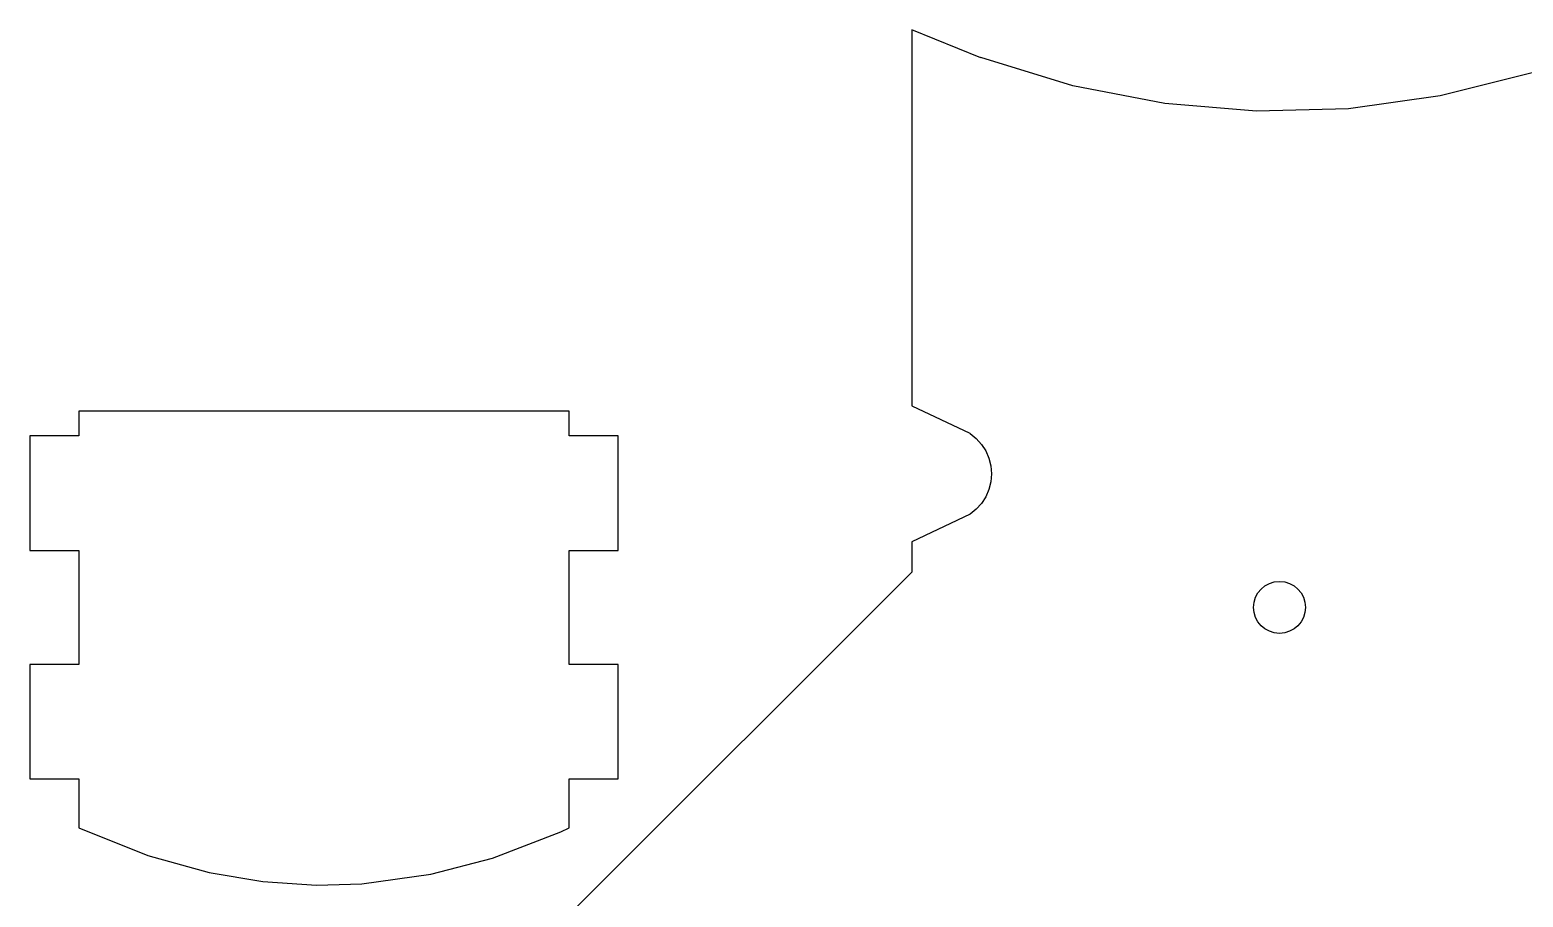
# Model space of a CAD drawing. Header units: millimetres. Extents: x -214 to 214, y -114 to 114.
# Drawn here: x -214.4 to -123, y -13.2 to 39.9 of the extents above; entities that cross this region are included whole.
import ezdxf

# ---------------------------------------------------------------- set-up
doc = ezdxf.new("R2010")
doc.units = ezdxf.units.MM
doc.layers.add('1', color=7, linetype='CONTINUOUS')

msp = doc.modelspace()

# ---------------------------------------------------------------- linework, layer by layer
at = {"layer": '1', "color": 0}
for p, q in [((-156.205, 38.166), (-160.437, 39.87)), ((-160.437, 39.87), (-160.437, 16.85)), ((-150.58, 36.448), (-156.205, 38.167)), ((-156.205, 38.167), (-156.205, 38.166)), ((-122.461, 37.229), (-128.086, 35.823)), ((-144.956, 35.354), (-150.58, 36.448)), ((-128.086, 35.823), (-133.71, 35.042)), ((-139.333, 34.886), (-144.956, 35.354)), ((-133.71, 35.042), (-139.333, 34.886)), ((-181.417, 16.51), (-211.437, 16.51)), ((-211.437, 16.51), (-211.437, 15.01)), ((-181.417, 15.01), (-181.417, 16.51)), ((-160.437, 16.85), (-156.885, 15.159)), ((-211.437, 15.01), (-214.437, 15.01)), ((-214.437, 15.01), (-214.437, 7.99)), ((-178.417, 15.01), (-181.417, 15.01)), ((-178.417, 7.99), (-178.417, 15.01)), ((-156.885, 15.159), (-156.87, 15.15)), ((-156.87, 15.15), (-156.492, 14.846)), ((-156.492, 14.846), (-156.169, 14.485)), ((-156.169, 14.485), (-155.909, 14.078)), ((-155.909, 14.078), (-155.718, 13.633)), ((-155.718, 13.633), (-155.601, 13.161)), ((-155.601, 13.161), (-155.561, 12.677)), ((-155.601, 12.194), (-155.718, 11.723)), ((-155.561, 12.677), (-155.601, 12.194)), ((-155.909, 11.278), (-156.169, 10.871)), ((-155.718, 11.723), (-155.909, 11.278)), ((-156.87, 10.206), (-160.437, 8.505)), ((-156.493, 10.509), (-156.87, 10.206)), ((-156.169, 10.871), (-156.493, 10.509)), ((-160.437, 8.505), (-160.437, 6.66)), ((-214.437, 7.99), (-211.437, 7.99)), ((-211.437, 7.99), (-211.437, 1.009)), ((-181.417, 1.01), (-181.417, 7.99)), ((-181.417, 7.99), (-178.417, 7.99)), ((-160.437, 6.66), (-181.088, -13.99)), ((-211.437, 1.009), (-214.437, 1.009)), ((-214.437, 1.009), (-214.437, -6.01)), ((-178.417, 1.01), (-181.417, 1.01)), ((-178.417, -6.01), (-178.417, 1.01)), ((-214.437, -6.01), (-211.437, -6.01)), ((-211.437, -6.01), (-211.437, -9.006)), ((-181.417, -9.006), (-181.417, -6.01)), ((-181.417, -6.01), (-178.417, -6.01)), ((-211.437, -9.006), (-207.212, -10.7)), ((-181.923, -9.239), (-181.417, -9.006)), ((-186.111, -10.855), (-181.923, -9.239)), ((-207.212, -10.7), (-203.461, -11.74)), ((-189.894, -11.847), (-186.111, -10.855)), ((-203.461, -11.74), (-200.179, -12.291)), ((-194.115, -12.427), (-189.894, -11.847)), ((-200.179, -12.291), (-196.896, -12.506)), ((-196.896, -12.506), (-194.115, -12.427))]:
    msp.add_line(p, q, dxfattribs=at)
msp.add_circle((-137.927, 4.499), 1.59, dxfattribs=at)

doc.saveas('drawing.dxf')
